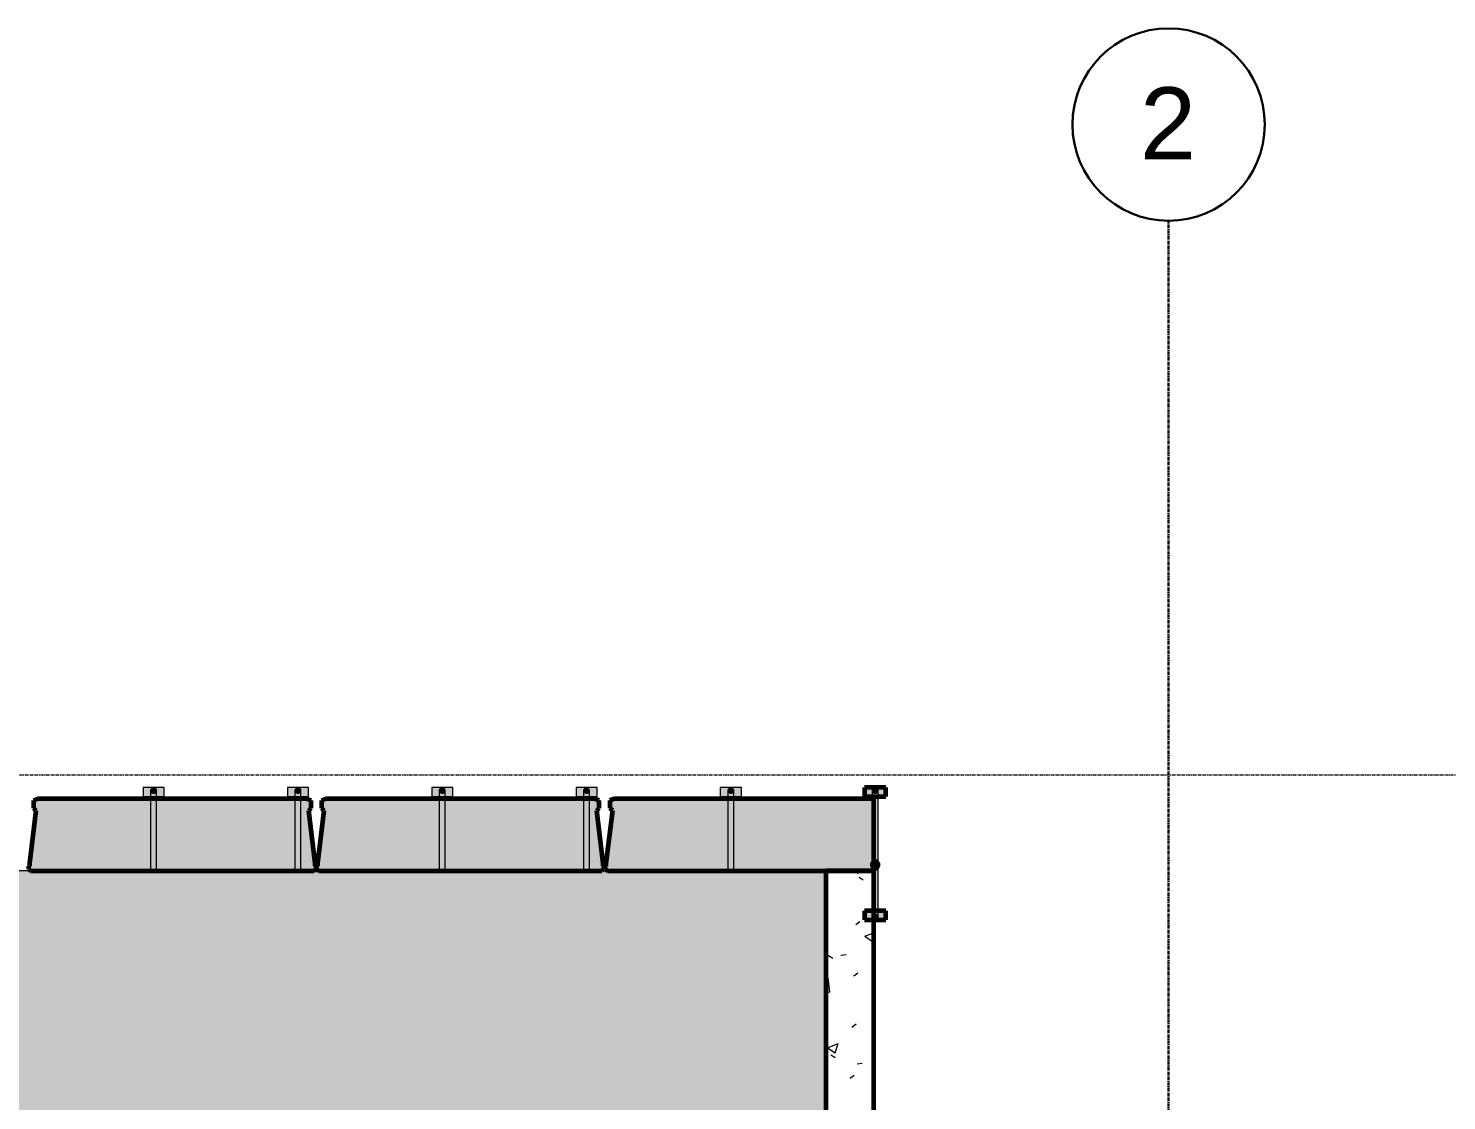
# Model space of a CAD drawing. Header units: inches. Extents: x 2619 to 6090, y -258 to 503.
# Drawn here: x 5308.4 to 5544.3, y 81.8 to 260.2 of the extents above; entities that cross this region are included whole.
import ezdxf

# ---------------------------------------------------------------- set-up
doc = ezdxf.new("R2010")
doc.units = ezdxf.units.IN
doc.header["$MEASUREMENT"] = 0
doc.linetypes.add('Grid Line 1_2_', pattern=[0.875, 0.5, -0.125, 0.125, -0.125])
for name, color, linetype, lineweight in [('A-FLOR-LEVL', 51, 'Continuous', 9), ('A-WALL', 113, 'Continuous', 18), ('A-WALL-PATT', 111, 'Continuous', 18), ('S-BEAM', 12, 'Continuous', 9), ('S-GRID', 1, 'Continuous', 9), ('S-GRID-IDEN', 1, 'Continuous', 30)]:
    doc.layers.add(name, color=color, linetype=linetype, lineweight=lineweight)
doc.styles.add('Arial', font='arial.ttf', dxfattribs={"height": 12})
pattern_1 = [(50, (5128.511, 0), (18.36206, -1.6068), [1.92, -21.12]), (355, (5128.511, 0), (-3.5523, 19.2559), [1.536, -16.896]), (100.451, (5130.041, -0.134), (14.8102, 17.6493), [1.632, -17.949]), (46.184, (5128.51, 5.12), (27.3212, -4.2376), [2.88, -31.68]), (96.636, (5130.787, 4.767), (23.9275, 24.9372), [2.448, -26.924]), (351.184, (5128.51, 5.12), (23.9276, 24.9374), [2.304, -25.344]), (21, (5131.071, 3.84), (15.2808, -10.30746), [1.92, -21.12]), (326, (5131.071, 3.84), (6.2286, 18.5637), [1.536, -16.896]), (71.451, (5132.344, 2.981), (21.5098, 8.2563), [1.632, -17.949]), (37.5, (5128.511, 0), (0.3111, 8.52254), [0.845, -15.846, 0.845, -16.307, -16.96]), (37.5, (5128.511, 0), (0.3111, 8.52254), [-33.843, 0.845, -16.115]), (7.5, (5128.511, 0), (6.73464, 10.09743), [0.845, -8.934, 0.845, -15.462, -6.464]), (7.5, (5128.511, 0), (6.73464, 10.09743), [-26.086, 0.845, -5.619]), (327.5, (5122.802, 0), (13.66611, -0.57719), [0.845, -5.555, 0.845, -19.123, -26.496]), (327.5, (5122.802, 0), (13.66611, -0.57719), [-26.368, 0.845, -25.651]), (317.5, (5120.242, 0), (14.92985, 2.56286), [0.845, -7.475, 0.845, -12.416, -18.816]), (317.5, (5120.242, 0), (14.92985, 2.56286), [-21.581, 0.845, -17.971])]

# ---------------------------------------------------------------- blocks, each defined once
blk = doc.blocks.new('034100 - Precast Structural Concrete - Solid Plank - 12_-1865973-ELEVATION - RAMP - EAST WALL')
at = {"layer": 'S-BEAM', "transparency": 33554432}
blk.add_hatch(color=10, dxfattribs=at).paths.add_polyline_path([(-3487.17, 120), (-3440.13, 120), (-3439.75, 120.31), (-3439.71, 120.79), (-3439.89, 120.79), (-3439.89, 121.26), (-3440.95, 130.03), (-3440.56, 130.43), (-3440.56, 131.69), (-3441.25, 132), (-3486.05, 132), (-3486.74, 131.69), (-3486.74, 130.43), (-3486.35, 130.03), (-3487.41, 121.26), (-3487.41, 120.79), (-3487.59, 120.79), (-3487.55, 120.31)], flags=0)
at = {"layer": 'S-BEAM', "lineweight": 60}
for p, q in [((-3486.35, 130.03), (-3487.41, 121.26)), ((-3486.05, 132), (-3486.74, 131.69)), ((-3486.74, 131.69), (-3486.74, 130.43)), ((-3486.74, 130.43), (-3486.35, 130.03)), ((-3441.25, 132), (-3486.05, 132)), ((-3440.56, 131.69), (-3441.25, 132)), ((-3440.95, 130.03), (-3440.56, 130.43)), ((-3439.89, 121.26), (-3440.95, 130.03)), ((-3440.56, 130.43), (-3440.56, 131.69)), ((-3487.41, 120.79), (-3487.59, 120.79)), ((-3487.59, 120.79), (-3487.55, 120.31)), ((-3487.55, 120.31), (-3487.17, 120)), ((-3487.41, 121.26), (-3487.41, 120.79)), ((-3440.13, 120), (-3439.75, 120.31)), ((-3439.89, 121.18), (-3439.89, 121.26)), ((-3439.89, 120.79), (-3439.89, 121.18)), ((-3439.71, 120.79), (-3439.89, 120.79)), ((-3439.75, 120.31), (-3439.71, 120.79)), ((-3487.17, 120), (-3440.13, 120))]:
    blk.add_line(p, q, dxfattribs=at)
at = {"layer": 'S-BEAM', "color": 254}
for p, q in [((-3487.41, 121.26), (-3486.35, 130.03)), ((-3486.74, 131.69), (-3486.05, 132)), ((-3486.74, 130.43), (-3486.74, 131.69)), ((-3486.35, 130.03), (-3486.74, 130.43)), ((-3486.05, 132), (-3441.25, 132)), ((-3441.25, 132), (-3440.56, 131.69)), ((-3440.56, 130.43), (-3440.95, 130.03)), ((-3440.95, 130.03), (-3439.89, 121.26)), ((-3440.56, 131.69), (-3440.56, 130.43)), ((-3487.55, 120.31), (-3487.59, 120.79)), ((-3487.59, 120.79), (-3487.41, 120.79)), ((-3487.17, 120), (-3487.55, 120.31)), ((-3487.41, 120.79), (-3487.41, 121.26)), ((-3439.75, 120.31), (-3440.13, 120)), ((-3439.89, 121.26), (-3439.89, 121.18)), ((-3439.89, 121.18), (-3439.89, 120.79)), ((-3439.89, 120.79), (-3439.71, 120.79)), ((-3439.71, 120.79), (-3439.75, 120.31))]:
    blk.add_line(p, q, dxfattribs=at)
blk = doc.blocks.new('034100 - Precast Structural Concrete - Solid Plank - 12_-1866376-ELEVATION - RAMP - EAST WALL')
at = {"layer": 'S-BEAM', "transparency": 33554432}
blk.add_hatch(color=10, dxfattribs=at).paths.add_polyline_path([(-3247.65, 120), (-3203.32, 120), (-3203.32, 132), (-3246.52, 132), (-3247.22, 131.69), (-3247.22, 130.43), (-3246.82, 130.03), (-3247.89, 121.18), (-3247.89, 120.79), (-3248.06, 120.79), (-3248.02, 120.31)], flags=0)
at = {"layer": 'S-BEAM', "lineweight": 60}
for p, q in [((-3246.82, 130.03), (-3247.89, 121.26)), ((-3246.52, 132), (-3247.22, 131.69)), ((-3247.22, 131.69), (-3247.22, 130.43)), ((-3247.22, 130.43), (-3246.82, 130.03)), ((-3203.32, 132), (-3246.52, 132)), ((-3203.32, 120), (-3203.32, 132)), ((-3247.89, 120.79), (-3248.06, 120.79)), ((-3248.06, 120.79), (-3248.02, 120.31)), ((-3248.02, 120.31), (-3247.65, 120)), ((-3247.89, 121.26), (-3247.89, 121.18)), ((-3247.89, 121.18), (-3247.89, 120.79)), ((-3247.65, 120), (-3203.32, 120))]:
    blk.add_line(p, q, dxfattribs=at)
at = {"layer": 'S-BEAM', "color": 254}
for p, q in [((-3247.89, 121.26), (-3246.82, 130.03)), ((-3247.22, 131.69), (-3246.52, 132)), ((-3247.22, 130.43), (-3247.22, 131.69)), ((-3246.82, 130.03), (-3247.22, 130.43)), ((-3246.52, 132), (-3203.32, 132)), ((-3203.32, 132), (-3203.32, 121.55)), ((-3248.02, 120.31), (-3248.06, 120.79)), ((-3248.06, 120.79), (-3247.89, 120.79)), ((-3247.65, 120), (-3248.02, 120.31)), ((-3247.89, 121.18), (-3247.89, 121.26)), ((-3247.89, 120.79), (-3247.89, 121.18)), ((-3203.32, 121.55), (-3203.32, 121.49)), ((-3203.32, 121.46), (-3203.32, 120.64)), ((-3203.32, 120.59), (-3203.32, 120.45)), ((-3203.32, 120.44), (-3203.32, 120))]:
    blk.add_line(p, q, dxfattribs=at)
blk = doc.blocks.new('TRUSS - 22_-1920420-ELEVATION - RAMP - EAST WALL')
at = {"layer": 'S-BEAM', "transparency": 33554432}
for color, points in [(33, [(-3204.87, 132.37), (-3201.37, 132.37), (-3201.37, 133.87), (-3204.87, 133.87)]), (55, [(-3203.12, 132.95), (-3202.87, 133.01), (-3202.69, 133.16), (-3202.69, 133.16), (-3202.64, 133.26), (-3202.62, 133.36), (-3202.64, 133.47), (-3202.69, 133.57), (-3202.77, 133.65), (-3202.87, 133.71), (-3203.12, 133.77), (-3203.37, 133.71), (-3203.48, 133.65), (-3203.56, 133.57), (-3203.61, 133.47), (-3203.62, 133.36), (-3203.61, 133.26), (-3203.56, 133.16), (-3203.48, 133.07), (-3203.26, 132.97), (-3203.13, 132.95)]), (55, [(-3203.32, 112.75), (-3203.12, 112.78), (-3203.12, 133.77), (-3203.37, 133.71), (-3203.48, 133.65), (-3203.56, 133.57), (-3203.61, 133.47), (-3203.62, 133.36), (-3203.61, 120), (-3203.32, 120), (-3203.32, 113.37)]), (55, [(-3203.12, 111.97), (-3203.13, 132.95), (-3203.37, 133.01), (-3203.48, 133.07), (-3203.56, 133.16), (-3203.61, 133.26), (-3203.62, 133.36), (-3203.61, 120), (-3203.32, 120), (-3203.32, 112), (-3203.23, 111.98)]), (55, [(-3202.62, 112.37), (-3202.64, 133.47), (-3202.69, 133.57), (-3202.77, 133.65), (-3202.87, 133.71), (-3203.12, 133.77), (-3203.11, 112.78), (-3202.87, 112.73), (-3202.69, 112.58), (-3202.67, 112.54), (-3202.64, 112.45)]), (55, [(-3203.12, 111.97), (-3202.87, 112.02), (-3202.73, 112.13), (-3202.67, 112.21), (-3202.64, 112.3), (-3202.62, 112.48), (-3202.64, 133.25), (-3202.69, 133.16), (-3202.77, 133.07), (-3202.99, 132.97), (-3203.12, 132.95), (-3203.12, 111.98)]), (55, [(-3203.32, 112.75), (-3203.12, 112.78), (-3203.15, 128.92), (-3203.62, 128.31), (-3203.61, 120), (-3203.32, 120), (-3203.32, 112.77)]), (55, [(-3202.62, 112.37), (-3202.65, 128.5), (-3203.12, 128.92), (-3203.11, 112.78), (-3202.87, 112.73), (-3202.69, 112.58), (-3202.67, 112.54), (-3202.64, 112.45)]), (55, [(-3203.12, 111.97), (-3203.12, 120.38), (-3203.32, 120.44), (-3203.34, 120.44), (-3203.51, 120.61), (-3203.61, 120.86), (-3203.62, 120.99), (-3203.61, 120), (-3203.32, 120), (-3203.32, 112), (-3203.25, 111.98)]), (55, [(-3203.01, 120.4), (-3202.91, 120.44), (-3202.73, 120.61), (-3202.64, 120.86), (-3202.64, 121.13), (-3202.73, 121.38), (-3202.91, 121.55), (-3203.01, 121.59), (-3203.23, 121.59), (-3203.34, 121.55), (-3203.51, 121.38), (-3203.61, 121.13), (-3203.61, 120.86), (-3203.51, 120.61), (-3203.34, 120.44), (-3203.23, 120.4)]), (55, [(-3203.12, 111.97), (-3202.87, 112.02), (-3202.77, 112.09), (-3202.69, 112.17), (-3202.64, 112.27), (-3202.62, 112.37), (-3202.64, 120.86), (-3202.73, 120.61), (-3202.91, 120.44), (-3203.01, 120.4), (-3203.12, 120.38), (-3203.12, 112.07)]), (33, [(-3204.42, 111.87), (-3201.37, 111.87), (-3201.37, 113.37), (-3204.87, 113.37), (-3204.87, 111.87)]), (55, [(-3203.12, 111.97), (-3202.87, 112.02), (-3202.73, 112.13), (-3202.67, 112.21), (-3202.64, 112.3), (-3202.64, 112.45), (-3202.67, 112.54), (-3202.73, 112.62), (-3202.81, 112.69), (-3202.99, 112.77), (-3203.12, 112.78), (-3203.32, 112.74), (-3203.32, 112), (-3203.23, 111.98)]), (55, [(-3203.12, 111.97), (-3202.87, 112.02), (-3202.73, 112.13), (-3202.67, 112.21), (-3202.64, 112.3), (-3202.64, 112.45), (-3202.67, 112.54), (-3202.73, 112.62), (-3202.81, 112.69), (-3202.99, 112.77), (-3203.12, 112.78), (-3203.32, 112.74), (-3203.32, 112), (-3203.23, 111.98)])]:
    blk.add_hatch(color=color, dxfattribs=at).paths.add_polyline_path(points, flags=0)
at = {"layer": 'S-BEAM', "lineweight": 60}
for p, q in [((-3204.87, 133.87), (-3204.87, 132.37)), ((-3201.37, 133.87), (-3204.87, 133.87)), ((-3204.87, 132.37), (-3201.37, 132.37)), ((-3201.37, 132.37), (-3201.37, 133.87)), ((-3204.87, 113.37), (-3204.87, 111.87)), ((-3201.37, 113.37), (-3204.87, 113.37)), ((-3201.37, 111.87), (-3201.37, 113.37)), ((-3204.87, 111.87), (-3201.37, 111.87))]:
    blk.add_line(p, q, dxfattribs=at)
at = {"layer": 'S-BEAM', "color": 254}
for p, q in [((-3203.62, 133.36), (-3203.62, 133.13)), ((-3203.62, 133.36), (-3203.62, 132.37)), ((-3203.62, 133.13), (-3203.62, 132.37)), ((-3203.62, 132.37), (-3203.62, 132)), ((-3203.62, 132.37), (-3203.62, 132)), ((-3203.06, 133.62), (-3203.19, 133.62)), ((-3203.19, 132.37), (-3203.19, 113.37)), ((-3203.06, 113.37), (-3203.06, 132.37)), ((-3202.62, 133.13), (-3202.62, 133.36)), ((-3202.62, 132.37), (-3202.62, 133.36)), ((-3202.62, 132.37), (-3202.62, 133.13)), ((-3202.62, 120.99), (-3202.62, 132.37)), ((-3202.62, 120.99), (-3202.62, 132.37)), ((-3203.62, 131.99), (-3203.62, 120.99)), ((-3203.62, 131.99), (-3203.62, 120.99)), ((-3203.62, 129.18), (-3203.62, 120.99)), ((-3202.62, 120.99), (-3202.62, 129.18)), ((-3203.62, 120.99), (-3203.62, 120)), ((-3203.62, 120.99), (-3203.62, 120)), ((-3203.62, 120.99), (-3203.62, 120.13)), ((-3203.62, 120.99), (-3203.62, 120)), ((-3202.62, 113.37), (-3202.62, 120.99)), ((-3202.62, 113.37), (-3202.62, 120.99)), ((-3202.62, 113.37), (-3202.62, 120.99)), ((-3202.62, 113.37), (-3202.62, 120.99)), ((-3203.62, 120.13), (-3203.62, 120)), ((-3202.62, 112.37), (-3202.62, 113.37)), ((-3202.62, 112.61), (-3202.62, 113.37)), ((-3202.62, 112.37), (-3202.62, 113.37)), ((-3202.62, 112.61), (-3202.62, 113.37)), ((-3202.62, 112.37), (-3202.62, 112.61)), ((-3202.62, 112.37), (-3202.62, 112.61))]:
    blk.add_line(p, q, dxfattribs=at)
at = {"layer": 'S-BEAM', "lineweight": 60, "flags": 128}
for points in [[(-3203.12, 121.61), (-3203.23, 121.59), (-3203.34, 121.55), (-3203.44, 121.47), (-3203.51, 121.38), (-3203.57, 121.26), (-3203.61, 121.13), (-3203.62, 120.99), (-3203.61, 120.86), (-3203.57, 120.73), (-3203.51, 120.61), (-3203.44, 120.52), (-3203.34, 120.44), (-3203.23, 120.4), (-3203.12, 120.38)], [(-3203.12, 120.38), (-3203.01, 120.4), (-3202.91, 120.44), (-3202.81, 120.52), (-3202.73, 120.61), (-3202.67, 120.73), (-3202.64, 120.86), (-3202.62, 120.99), (-3202.64, 121.13), (-3202.67, 121.26), (-3202.73, 121.38), (-3202.81, 121.47), (-3202.91, 121.55), (-3203.01, 121.59), (-3203.12, 121.61)]]:
    blk.add_lwpolyline(points, dxfattribs=at)
at = {"layer": 'S-BEAM', "color": 254}
for centre, major_axis, start_param, end_param in [((-3203.12, 133.36), (0.5, 0), 2.617994, 3.40078), ((-3203.12, 133.36), (0.5, 0), 1.570796, 3.141593), ((-3203.12, 133.36), (0.5, 0), 3.141593, 3.40078), ((-3203.12, 133.36), (0.5, 0), 3.403392, 3.660142), ((-3203.12, 133.36), (0.5, 0), 3.403392, 3.660142), ((-3203.12, 133.36), (0.5, 0), 1.570796, 2.617994), ((-3203.12, 133.36), (0.5, 0), 3.665191, 3.919841), ((-3203.12, 133.36), (0.5, 0), 3.665191, 3.919841), ((-3203.12, 133.36), (0.5, 0), 3.926991, 4.180017), ((-3203.12, 133.36), (0.5, 0), 3.926991, 4.180017), ((-3203.12, 133.36), (0.5, 0), 4.18879, 4.440782), ((-3203.12, 133.36), (0.5, 0), 4.18879, 4.440782), ((-3203.12, 133.36), (0.5, 0), 4.45059, 4.702209), ((-3203.12, 133.36), (0.5, 0), 4.45059, 4.526243), ((-3203.12, 133.36), (0.5, 0), 4.526243, 4.702209), ((-3203.12, 133.36), (0.5, 0), 0.523599, 1.570796), ((-3203.12, 133.36), (0.5, 0), 1.308997, 1.570796), ((-3203.12, 133.36), (0.5, 0), 4.722569, 4.974188), ((-3203.12, 133.36), (0.5, 0), 4.722569, 4.898535), ((-3203.12, 133.36), (0.5, 0), 4.898535, 4.974188), ((-3203.12, 133.36), (0.5, 0), 0, 1.308997), ((-3203.12, 133.36), (0.5, 0), 4.983996, 5.490534), ((-3203.12, 133.36), (0.5, 0), 4.983996, 5.490534), ((-3203.12, 133.36), (0.5, 0), 5.497787, 5.754448), ((-3203.12, 133.36), (0.5, 0), 5.497787, 5.754448), ((-3203.12, 133.36), (0.5, 0), 0, 0.523599), ((-3203.12, 133.36), (0.5, 0), 5.759587, 6.018723), ((-3203.12, 133.36), (0.5, 0), 5.759587, 6.018723), ((-3203.12, 133.36), (0.5, 0), 6.021386, 6.283185), ((-3203.12, 133.36), (0.5, 0), 6.021386, 6.283185), ((-3203.12, 112.37), (0.5, 0), 1.850258, 1.985846), ((-3203.12, 112.37), (0.5, 0), 1.850258, 1.985846), ((-3203.12, 112.37), (0.5, 0), 1.850258, 1.985846), ((-3203.12, 112.37), (0.5, 0), 1.850258, 1.985846), ((-3203.12, 112.37), (0.5, 0), 4.297339, 4.712389), ((-3203.12, 112.37), (0.5, 0), 4.297339, 4.712389), ((-3203.12, 112.37), (0.5, 0), 4.297339, 4.712389), ((-3203.12, 112.37), (0.5, 0), 4.297339, 4.712389), ((-3203.12, 112.37), (0.5, 0), 1.665489, 1.822736), ((-3203.12, 112.37), (0.5, 0), 1.59258, 1.822736), ((-3203.12, 112.37), (0.5, 0), 1.665498, 1.829152), ((-3203.12, 112.37), (0.5, 0), 1.59258, 1.829152), ((-3203.12, 112.37), (0.5, 0), 1.59258, 1.665489), ((-3203.12, 112.37), (0.5, 0), 1.59258, 1.665498), ((-3203.12, 112.37), (0.5, 0), 4.712389, 6.543287), ((-3203.12, 112.37), (0.5, 0), 4.712389, 5.447781), ((-3203.12, 112.37), (0.5, 0), 4.712389, 4.974188), ((-3203.12, 112.37), (0.5, 0), 4.712389, 4.974188), ((-3203.12, 112.37), (0.5, 0), 1.476104, 1.549012), ((-3203.12, 112.37), (0.5, 0), 1.312441, 1.549012), ((-3203.12, 112.37), (0.5, 0), 1.476094, 1.549012), ((-3203.12, 112.37), (0.5, 0), 1.312441, 1.549012), ((-3203.12, 112.37), (0.5, 0), 1.312441, 1.476104), ((-3203.12, 112.37), (0.5, 0), 1.312441, 1.476094), ((-3203.12, 112.37), (0.5, 0), 1.053236, 1.291335), ((-3203.12, 112.37), (0.5, 0), 1.053236, 1.291335), ((-3203.12, 112.37), (0.5, 0), 1.053236, 1.291335), ((-3203.12, 112.37), (0.5, 0), 1.053236, 1.291335), ((-3203.12, 112.37), (0.5, 0), 4.974188, 5.497787), ((-3203.12, 112.37), (0.5, 0), 4.974188, 5.235988), ((-3203.12, 112.37), (0.5, 0), 0.792666, 1.034252), ((-3203.12, 112.37), (0.5, 0), 0.792666, 1.034252), ((-3203.12, 112.37), (0.5, 0), 0.792666, 1.034252), ((-3203.12, 112.37), (0.5, 0), 0.792666, 1.034252), ((-3203.12, 112.37), (0.5, 0), 5.235988, 5.447781), ((-3203.12, 112.37), (0.5, 0), 5.447781, 5.497787), ((-3203.12, 112.37), (0.5, 0), 5.447781, 5.497787), ((-3203.12, 112.37), (0.5, 0), 0.530347, 0.777095), ((-3203.12, 112.37), (0.5, 0), 0.530347, 0.777095), ((-3203.12, 112.37), (0.5, 0), 0.530347, 0.777095), ((-3203.12, 112.37), (0.5, 0), 0.530347, 0.777095), ((-3203.12, 112.37), (-0.5, 0), 2.356194, 3.141593), ((-3203.12, 112.37), (0.5, 0), 5.497787, 6.283185), ((-3203.12, 112.37), (0.5, 0), 5.497787, 6.021386), ((-3203.12, 112.37), (0.5, 0), 0.266088, 0.518549), ((-3203.12, 112.37), (0.5, 0), 0.266088, 0.518549), ((-3203.12, 112.37), (0.5, 0), 0.266088, 0.519244), ((-3203.12, 112.37), (0.5, 0), 0.266088, 0.519244), ((-3203.12, 112.37), (0.5, 0), 0, 0.259187), ((-3203.12, 112.37), (0.5, 0), 0, 0.259187), ((-3203.12, 112.37), (0.5, 0), 0, 0.260102), ((-3203.12, 112.37), (0.5, 0), 6.021386, 6.283185)]:
    blk.add_ellipse(centre, major_axis=major_axis, ratio=0.817121, start_param=start_param, end_param=end_param, dxfattribs=at)
blk = doc.blocks.new('TRUSS - 22_-1920437-ELEVATION - RAMP - EAST WALL')
at = {"layer": 'S-BEAM', "transparency": 33554432}
for color, points in [(33, [(-3228.87, 132.37), (-3225.37, 132.37), (-3225.37, 133.87), (-3228.87, 133.87)]), (55, [(-3227.12, 132.94), (-3226.87, 133), (-3226.69, 133.15), (-3226.69, 133.15), (-3226.64, 133.25), (-3226.62, 133.36), (-3226.64, 133.47), (-3226.69, 133.57), (-3226.77, 133.66), (-3226.87, 133.72), (-3227.12, 133.78), (-3227.37, 133.72), (-3227.48, 133.66), (-3227.56, 133.57), (-3227.61, 133.47), (-3227.62, 133.36), (-3227.61, 133.25), (-3227.56, 133.15), (-3227.48, 133.07), (-3227.26, 132.96), (-3227.13, 132.94)]), (55, [(-3227.12, 132.94), (-3226.87, 133), (-3226.77, 133.07), (-3226.69, 133.15), (-3226.64, 133.25), (-3226.62, 133.36), (-3226.64, 133.47), (-3226.69, 133.57), (-3226.77, 133.66), (-3226.87, 133.72), (-3227.12, 133.78), (-3227.37, 133.72), (-3227.48, 133.66), (-3227.56, 133.57), (-3227.61, 133.47), (-3227.62, 133.36), (-3227.61, 133.25), (-3227.56, 133.15), (-3227.48, 133.07), (-3227.37, 133), (-3227.25, 132.96)]), (55, [(-3227.12, 120), (-3227.12, 133.78), (-3227.37, 133.72), (-3227.48, 133.66), (-3227.56, 133.57), (-3227.61, 133.47), (-3227.62, 133.25), (-3227.61, 120), (-3227.2, 120)]), (55, [(-3227.12, 120), (-3227.12, 132.94), (-3227.37, 133), (-3227.48, 133.07), (-3227.56, 133.15), (-3227.61, 133.25), (-3227.62, 133.36), (-3227.61, 120), (-3227.2, 120)]), (55, [(-3227.12, 120), (-3226.62, 120), (-3226.64, 133.47), (-3226.69, 133.57), (-3226.77, 133.66), (-3226.99, 133.76), (-3227.12, 133.78), (-3227.12, 122.41)]), (55, [(-3227.12, 120), (-3226.62, 120), (-3226.64, 133.25), (-3226.69, 133.15), (-3226.77, 133.07), (-3226.87, 133), (-3227.12, 132.94), (-3227.12, 122.41)])]:
    blk.add_hatch(color=color, dxfattribs=at).paths.add_polyline_path(points, flags=0)
h = blk.add_hatch(color=55, dxfattribs=at)
edge = h.paths.add_edge_path(flags=0)
edge.add_line((-3227.12, 127.56), (-3227.13, 132.94))
edge.add_line((-3227.13, 132.94), (-3227.37, 133))
edge.add_line((-3227.37, 133), (-3227.48, 133.07))
edge.add_line((-3227.48, 133.07), (-3227.56, 133.15))
edge.add_line((-3227.56, 133.15), (-3227.61, 133.25))
edge.add_line((-3227.61, 133.25), (-3227.62, 133.25))
edge.add_line((-3227.62, 133.25), (-3227.61, 128))
h = blk.add_hatch(color=55, dxfattribs=at)
edge = h.paths.add_edge_path(flags=0)
edge.add_line((-3226.62, 128.16), (-3226.64, 133.25))
edge.add_line((-3226.64, 133.25), (-3226.69, 133.15))
edge.add_line((-3226.69, 133.15), (-3226.77, 133.06))
edge.add_line((-3226.77, 133.06), (-3226.88, 133))
edge.add_line((-3226.88, 133), (-3227.12, 132.94))
edge.add_line((-3227.12, 132.94), (-3227.12, 129.3))
edge.add_line((-3227.12, 129.3), (-3227.12, 127.56))
at = {"layer": 'S-BEAM', "color": 254}
for p, q in [((-3228.87, 133.87), (-3228.87, 132.37)), ((-3225.37, 133.87), (-3228.87, 133.87)), ((-3228.87, 132.37), (-3225.37, 132.37)), ((-3227.62, 133.36), (-3227.62, 132.37)), ((-3227.62, 133.36), (-3227.62, 132.37)), ((-3227.62, 133.36), (-3227.62, 132.37)), ((-3227.62, 132.37), (-3227.62, 132)), ((-3227.62, 132.37), (-3227.62, 132)), ((-3227.62, 132.37), (-3227.62, 132)), ((-3226.62, 132.37), (-3226.62, 133.36)), ((-3226.62, 132.37), (-3226.62, 133.36)), ((-3226.62, 132.37), (-3226.62, 133.36)), ((-3226.62, 132), (-3226.62, 132.37)), ((-3226.62, 132), (-3226.62, 132.37)), ((-3226.62, 132), (-3226.62, 132.37)), ((-3225.37, 132.37), (-3225.37, 133.87)), ((-3227.62, 132), (-3227.62, 127.92)), ((-3227.62, 132), (-3227.62, 120)), ((-3227.62, 132), (-3227.62, 120)), ((-3226.62, 127.92), (-3226.62, 132)), ((-3226.62, 120), (-3226.62, 132)), ((-3226.62, 120), (-3226.62, 132))]:
    blk.add_line(p, q, dxfattribs=at)
for major_axis, start_param, end_param in [((0.5, 0), 1.570796, 3.141593), ((0.5, 0), 1.570796, 4.712389), ((-0.5, 0), 4.712389, 6.283185), ((0.5, 0), 3.141593, 3.400727), ((0.5, 0), 3.141593, 3.400727), ((0.5, 0), 3.403392, 3.66004), ((0.5, 0), 3.403392, 3.66004), ((0.5, 0), 3.665192, 3.919696), ((0.5, 0), 3.665191, 3.919696), ((0.5, 0), 3.926991, 4.179839), ((0.5, 0), 3.926991, 4.179839), ((0.5, 0), 4.18879, 4.440582), ((0.5, 0), 4.18879, 4.440582), ((0.5, 0), 4.45059, 4.702002), ((0.5, 0), 4.45059, 4.702002), ((0.5, 0), 0, 1.570796), ((0.5, 0), 0.523599, 1.570796), ((0.5, 0), 0, 1.570796), ((0.5, 0), 4.722776, 4.974188), ((0.5, 0), 4.712389, 4.974188), ((0.5, 0), 4.722776, 4.974188), ((0.5, 0), 4.974188, 5.226944), ((0.5, 0), 4.974188, 5.235988), ((0.5, 0), 4.974188, 5.226944), ((0.5, 0), 5.235988, 6.544985), ((0.5, 0), 5.235988, 5.490385), ((0.5, 0), 5.235988, 5.490385), ((0.5, 0), 5.497787, 5.754343), ((0.5, 0), 5.497787, 5.754343), ((0.5, 0), 0.261799, 0.523599), ((0.5, 0), 5.759587, 6.018668), ((0.5, 0), 5.759587, 6.018668), ((0.5, 0), 6.021386, 6.283185), ((0.5, 0), 6.021386, 6.283185)]:
    blk.add_ellipse((-3227.12, 133.36), major_axis=major_axis, ratio=0.833787, start_param=start_param, end_param=end_param, dxfattribs=at)
blk = doc.blocks.new('TRUSS - 22_-V10-ELEVATION - RAMP - EAST WALL')
at = {"layer": 'S-BEAM', "transparency": 33554432}
for color, points in [(33, [(-3252.87, 132.37), (-3249.37, 132.37), (-3249.37, 133.87), (-3252.87, 133.87), (-3252.87, 132.74)]), (55, [(-3251.12, 132.94), (-3250.87, 133), (-3250.69, 133.15), (-3250.69, 133.15), (-3250.64, 133.25), (-3250.62, 133.36), (-3250.64, 133.47), (-3250.69, 133.57), (-3250.77, 133.66), (-3250.87, 133.72), (-3251.12, 133.78), (-3251.37, 133.72), (-3251.48, 133.66), (-3251.56, 133.57), (-3251.61, 133.47), (-3251.62, 133.36), (-3251.61, 133.25), (-3251.56, 133.15), (-3251.48, 133.07), (-3251.26, 132.96), (-3251.13, 132.94)]), (55, [(-3251.12, 132.94), (-3250.87, 133), (-3250.77, 133.07), (-3250.69, 133.15), (-3250.64, 133.25), (-3250.62, 133.36), (-3250.64, 133.47), (-3250.69, 133.57), (-3250.77, 133.66), (-3250.87, 133.72), (-3251.12, 133.78), (-3251.37, 133.72), (-3251.48, 133.66), (-3251.56, 133.57), (-3251.61, 133.47), (-3251.62, 133.36), (-3251.61, 133.25), (-3251.56, 133.15), (-3251.48, 133.07), (-3251.32, 132.98), (-3251.25, 132.96)]), (55, [(-3251.33, 120), (-3251.12, 120), (-3251.12, 133.78), (-3251.37, 133.72), (-3251.48, 133.66), (-3251.56, 133.57), (-3251.61, 133.47), (-3251.62, 133.25), (-3251.61, 120), (-3251.33, 120)]), (55, [(-3251.33, 120), (-3251.12, 120), (-3251.12, 132.94), (-3251.37, 133), (-3251.48, 133.07), (-3251.56, 133.15), (-3251.61, 133.25), (-3251.62, 133.36), (-3251.61, 120), (-3251.37, 120)]), (55, [(-3251.12, 120), (-3250.62, 120), (-3250.64, 133.47), (-3250.69, 133.57), (-3250.77, 133.66), (-3250.99, 133.76), (-3251.12, 133.78), (-3251.12, 122.41)]), (55, [(-3251.12, 120), (-3250.62, 120), (-3250.64, 133.25), (-3250.69, 133.15), (-3250.77, 133.07), (-3250.87, 133), (-3251.12, 132.94), (-3251.12, 122.41)])]:
    blk.add_hatch(color=color, dxfattribs=at).paths.add_polyline_path(points, flags=0)
h = blk.add_hatch(color=55, dxfattribs=at)
edge = h.paths.add_edge_path(flags=0)
edge.add_line((-3251.12, 127.56), (-3251.13, 132.94))
edge.add_line((-3251.13, 132.94), (-3251.37, 133))
edge.add_line((-3251.37, 133), (-3251.48, 133.07))
edge.add_line((-3251.48, 133.07), (-3251.56, 133.15))
edge.add_line((-3251.56, 133.15), (-3251.61, 133.25))
edge.add_line((-3251.61, 133.25), (-3251.62, 133.25))
edge.add_line((-3251.62, 133.25), (-3251.61, 128))
h = blk.add_hatch(color=55, dxfattribs=at)
edge = h.paths.add_edge_path(flags=0)
edge.add_line((-3250.62, 128.16), (-3250.64, 133.25))
edge.add_line((-3250.64, 133.25), (-3250.69, 133.15))
edge.add_line((-3250.69, 133.15), (-3250.77, 133.06))
edge.add_line((-3250.77, 133.06), (-3250.88, 133))
edge.add_line((-3250.88, 133), (-3251.12, 132.94))
edge.add_line((-3251.12, 132.94), (-3251.12, 129.3))
edge.add_line((-3251.12, 129.3), (-3251.12, 127.56))
at = {"layer": 'S-BEAM', "color": 254}
for p, q in [((-3252.87, 133.87), (-3252.87, 132.37)), ((-3249.37, 133.87), (-3252.87, 133.87)), ((-3252.87, 132.37), (-3249.37, 132.37)), ((-3251.62, 133.36), (-3251.62, 132.37)), ((-3251.62, 133.36), (-3251.62, 132.37)), ((-3251.62, 133.36), (-3251.62, 132.37)), ((-3251.62, 132.37), (-3251.62, 132)), ((-3251.62, 132.37), (-3251.62, 132)), ((-3251.62, 132.37), (-3251.62, 132)), ((-3250.62, 132.37), (-3250.62, 133.36)), ((-3250.62, 132.37), (-3250.62, 133.36)), ((-3250.62, 132.37), (-3250.62, 133.36)), ((-3250.62, 132), (-3250.62, 132.37)), ((-3250.62, 132), (-3250.62, 132.37)), ((-3250.62, 132), (-3250.62, 132.37)), ((-3249.37, 132.37), (-3249.37, 133.87)), ((-3251.62, 132), (-3251.62, 127.92)), ((-3251.62, 132), (-3251.62, 120)), ((-3251.62, 132), (-3251.62, 120)), ((-3250.62, 127.92), (-3250.62, 132)), ((-3250.62, 120), (-3250.62, 132)), ((-3250.62, 120), (-3250.62, 132))]:
    blk.add_line(p, q, dxfattribs=at)
for major_axis, start_param, end_param in [((0.5, 0), 1.570796, 3.665191), ((-0.5, 0), 4.712389, 6.283185), ((0.5, 0), 1.832596, 3.141593), ((0.5, 0), 3.141593, 3.400727), ((0.5, 0), 3.141593, 3.400727), ((0.5, 0), 3.403392, 3.66004), ((0.5, 0), 3.403392, 3.66004), ((0.5, 0), 3.665192, 3.919696), ((0.5, 0), 3.665191, 4.18879), ((0.5, 0), 3.665191, 3.919696), ((0.5, 0), 3.926991, 4.179839), ((0.5, 0), 3.926991, 4.179839), ((0.5, 0), 4.18879, 4.440582), ((0.5, 0), 4.18879, 4.45059), ((0.5, 0), 4.18879, 4.440582), ((0.5, 0), 1.570796, 1.832596), ((0.5, 0), 4.45059, 4.702002), ((0.5, 0), 4.45059, 4.712389), ((0.5, 0), 4.45059, 4.702002), ((0.5, 0), 0, 1.570796), ((0.5, 0), 5.497787, 7.853982), ((0.5, 0), 0, 1.570796), ((0.5, 0), 4.722776, 5.226944), ((0.5, 0), 4.722776, 4.974188), ((0.5, 0), 4.712389, 4.974188), ((0.5, 0), 4.974188, 5.497787), ((0.5, 0), 4.974188, 5.226944), ((0.5, 0), 5.235988, 5.490385), ((0.5, 0), 5.235988, 5.490385), ((0.5, 0), 5.497787, 5.754343), ((0.5, 0), 5.497787, 5.754343), ((0.5, 0), 5.759587, 6.018668), ((0.5, 0), 5.759587, 6.018668), ((0.5, 0), 6.021386, 6.283185), ((0.5, 0), 6.021386, 6.283185)]:
    blk.add_ellipse((-3251.12, 133.36), major_axis=major_axis, ratio=0.833787, start_param=start_param, end_param=end_param, dxfattribs=at)
blk = doc.blocks.new('TRUSS - 22_-V11-ELEVATION - RAMP - EAST WALL')
at = {"layer": 'S-BEAM', "transparency": 33554432}
for color, points in [(33, [(-3274.76, 132.37), (-3273.37, 132.37), (-3273.37, 133.87), (-3276.87, 133.87), (-3276.87, 132.37)]), (55, [(-3275.12, 132.94), (-3274.87, 133), (-3274.69, 133.15), (-3274.69, 133.15), (-3274.64, 133.25), (-3274.62, 133.36), (-3274.64, 133.47), (-3274.76, 133.65), (-3274.77, 133.66), (-3274.87, 133.72), (-3275.12, 133.78), (-3275.37, 133.72), (-3275.48, 133.66), (-3275.56, 133.57), (-3275.61, 133.47), (-3275.62, 133.36), (-3275.61, 133.25), (-3275.56, 133.15), (-3275.48, 133.07), (-3275.26, 132.96), (-3275.13, 132.94)]), (55, [(-3275.12, 132.94), (-3274.87, 133), (-3274.76, 133.08), (-3274.69, 133.15), (-3274.64, 133.25), (-3274.62, 133.36), (-3274.64, 133.47), (-3274.76, 133.65), (-3274.77, 133.66), (-3274.87, 133.72), (-3275.12, 133.78), (-3275.37, 133.72), (-3275.48, 133.66), (-3275.56, 133.57), (-3275.61, 133.47), (-3275.62, 133.36), (-3275.61, 133.25), (-3275.56, 133.15), (-3275.48, 133.07), (-3275.37, 133), (-3275.25, 132.96)]), (55, [(-3275.12, 120), (-3275.12, 133.78), (-3275.37, 133.72), (-3275.48, 133.66), (-3275.56, 133.57), (-3275.61, 133.47), (-3275.62, 133.25), (-3275.61, 120), (-3275.2, 120)]), (55, [(-3275.12, 120), (-3275.12, 132.94), (-3275.37, 133), (-3275.48, 133.07), (-3275.56, 133.15), (-3275.61, 133.25), (-3275.62, 133.36), (-3275.61, 120), (-3275.2, 120)]), (55, [(-3275.12, 120), (-3274.62, 120), (-3274.64, 133.47), (-3274.76, 133.65), (-3274.77, 133.66), (-3274.99, 133.76), (-3275.12, 133.78), (-3275.12, 122.41)]), (55, [(-3275.12, 120), (-3274.62, 120), (-3274.64, 133.25), (-3274.76, 133.08), (-3274.77, 133.07), (-3274.87, 133), (-3275.12, 132.94), (-3275.12, 122.41)])]:
    blk.add_hatch(color=color, dxfattribs=at).paths.add_polyline_path(points, flags=0)
h = blk.add_hatch(color=55, dxfattribs=at)
edge = h.paths.add_edge_path(flags=0)
edge.add_line((-3275.12, 127.56), (-3275.13, 132.94))
edge.add_line((-3275.13, 132.94), (-3275.37, 133))
edge.add_line((-3275.37, 133), (-3275.48, 133.07))
edge.add_line((-3275.48, 133.07), (-3275.56, 133.15))
edge.add_line((-3275.56, 133.15), (-3275.61, 133.25))
edge.add_line((-3275.61, 133.25), (-3275.62, 133.25))
edge.add_line((-3275.62, 133.25), (-3275.61, 128))
h = blk.add_hatch(color=55, dxfattribs=at)
edge = h.paths.add_edge_path(flags=0)
edge.add_line((-3274.62, 128.16), (-3274.64, 133.25))
edge.add_line((-3274.64, 133.25), (-3274.76, 133.08))
edge.add_line((-3274.76, 133.08), (-3274.77, 133.06))
edge.add_line((-3274.77, 133.06), (-3274.88, 133))
edge.add_line((-3274.88, 133), (-3275.12, 132.94))
edge.add_line((-3275.12, 132.94), (-3275.12, 129.3))
edge.add_line((-3275.12, 129.3), (-3275.12, 127.56))
at = {"layer": 'S-BEAM', "color": 254}
for p, q in [((-3276.87, 133.87), (-3276.87, 132.37)), ((-3273.37, 133.87), (-3276.87, 133.87)), ((-3276.87, 132.37), (-3273.37, 132.37)), ((-3275.62, 133.36), (-3275.62, 132.37)), ((-3275.62, 133.36), (-3275.62, 132.37)), ((-3275.62, 133.36), (-3275.62, 132.37)), ((-3275.62, 132.37), (-3275.62, 132)), ((-3275.62, 132.37), (-3275.62, 132)), ((-3275.62, 132.37), (-3275.62, 132)), ((-3274.62, 132.37), (-3274.62, 133.36)), ((-3274.62, 132.37), (-3274.62, 133.36)), ((-3274.62, 132.37), (-3274.62, 133.36)), ((-3274.62, 132), (-3274.62, 132.37)), ((-3274.62, 132), (-3274.62, 132.37)), ((-3274.62, 132), (-3274.62, 132.37)), ((-3273.37, 132.37), (-3273.37, 133.87)), ((-3275.62, 132), (-3275.62, 127.92)), ((-3275.62, 132), (-3275.62, 120)), ((-3275.62, 132), (-3275.62, 120)), ((-3274.62, 127.92), (-3274.62, 132)), ((-3274.62, 120), (-3274.62, 132)), ((-3274.62, 120), (-3274.62, 132))]:
    blk.add_line(p, q, dxfattribs=at)
for major_axis, start_param, end_param in [((-0.5, 0), 4.712389, 6.283185), ((0.5, 0), 2.356194, 3.141593), ((0.5, 0), 2.617994, 3.141593), ((0.5, 0), 3.141593, 3.400727), ((0.5, 0), 3.141593, 3.665191), ((0.5, 0), 3.141593, 3.400727), ((0.5, 0), 3.403392, 3.66004), ((0.5, 0), 3.403392, 3.66004), ((0.5, 0), 2.356194, 2.617994), ((0.5, 0), 3.665192, 3.919696), ((0.5, 0), 3.665191, 3.926991), ((0.5, 0), 3.665191, 3.919696), ((0.5, 0), 1.570796, 2.356194), ((0.5, 0), 1.832596, 2.356194), ((0.5, 0), 3.926991, 4.179839), ((0.5, 0), 3.926991, 4.18879), ((0.5, 0), 3.926991, 4.179839), ((0.5, 0), 4.18879, 4.440582), ((0.5, 0), 4.18879, 4.45059), ((0.5, 0), 4.18879, 4.440582), ((0.5, 0), 1.570796, 1.832596), ((0.5, 0), 4.45059, 4.702002), ((0.5, 0), 4.45059, 4.712389), ((0.5, 0), 4.45059, 4.702002), ((0.5, 0), 0, 1.570796), ((0.5, 0), 1.308997, 1.570796), ((0.5, 0), 0, 1.570796), ((0.5, 0), 4.712389, 6.544985), ((0.5, 0), 4.722776, 5.226944), ((0.5, 0), 4.722776, 4.974188), ((0.5, 0), 1.047198, 1.308997), ((0.5, 0), 4.974188, 5.226944), ((0.5, 0), 0.261799, 1.047198), ((0.5, 0), 5.235988, 5.490385), ((0.5, 0), 5.235988, 5.490385), ((0.5, 0), 5.497787, 5.527131), ((0.5, 0), 5.497787, 5.527131), ((0.5, 0), 5.527131, 5.754343), ((0.5, 0), 5.527131, 5.754343), ((0.5, 0), 5.759587, 6.018668), ((0.5, 0), 5.759587, 6.018668), ((0.5, 0), 6.021386, 6.283185), ((0.5, 0), 6.021386, 6.283185)]:
    blk.add_ellipse((-3275.12, 133.36), major_axis=major_axis, ratio=0.833787, start_param=start_param, end_param=end_param, dxfattribs=at)
blk = doc.blocks.new('TRUSS - 22_-V12-ELEVATION - RAMP - EAST WALL')
at = {"layer": 'S-BEAM', "transparency": 33554432}
for color, points in [(33, [(-3297.37, 132.37), (-3297.37, 133.87), (-3300.87, 133.87), (-3300.87, 132.37), (-3298.21, 132.37)]), (55, [(-3299.12, 132.94), (-3298.87, 133), (-3298.69, 133.15), (-3298.69, 133.15), (-3298.64, 133.25), (-3298.62, 133.36), (-3298.64, 133.47), (-3298.69, 133.57), (-3298.77, 133.66), (-3298.87, 133.72), (-3299.12, 133.78), (-3299.37, 133.72), (-3299.48, 133.66), (-3299.56, 133.57), (-3299.61, 133.47), (-3299.62, 133.36), (-3299.61, 133.25), (-3299.56, 133.15), (-3299.48, 133.07), (-3299.26, 132.96), (-3299.13, 132.94)]), (55, [(-3299.12, 132.94), (-3298.87, 133), (-3298.77, 133.07), (-3298.69, 133.15), (-3298.64, 133.25), (-3298.62, 133.36), (-3298.64, 133.47), (-3298.69, 133.57), (-3298.77, 133.66), (-3298.87, 133.72), (-3299.12, 133.78), (-3299.37, 133.72), (-3299.48, 133.66), (-3299.56, 133.57), (-3299.61, 133.47), (-3299.62, 133.36), (-3299.61, 133.25), (-3299.56, 133.15), (-3299.48, 133.07), (-3299.37, 133), (-3299.25, 132.96)]), (55, [(-3299.12, 120), (-3299.12, 133.78), (-3299.37, 133.72), (-3299.48, 133.66), (-3299.56, 133.57), (-3299.61, 133.47), (-3299.62, 133.25), (-3299.61, 120), (-3299.2, 120)]), (55, [(-3299.12, 120), (-3299.12, 132.94), (-3299.37, 133), (-3299.48, 133.07), (-3299.56, 133.15), (-3299.61, 133.25), (-3299.62, 133.36), (-3299.61, 120), (-3299.2, 120)]), (55, [(-3299.12, 120), (-3298.62, 120), (-3298.64, 133.47), (-3298.69, 133.57), (-3298.77, 133.66), (-3298.99, 133.76), (-3299.12, 133.78), (-3299.12, 122.41)]), (55, [(-3299.12, 120), (-3298.62, 120), (-3298.64, 133.25), (-3298.69, 133.15), (-3298.77, 133.07), (-3298.87, 133), (-3299.12, 132.94), (-3299.12, 122.41)])]:
    blk.add_hatch(color=color, dxfattribs=at).paths.add_polyline_path(points, flags=0)
h = blk.add_hatch(color=55, dxfattribs=at)
edge = h.paths.add_edge_path(flags=0)
edge.add_line((-3299.12, 127.56), (-3299.13, 132.94))
edge.add_line((-3299.13, 132.94), (-3299.37, 133))
edge.add_line((-3299.37, 133), (-3299.48, 133.07))
edge.add_line((-3299.48, 133.07), (-3299.56, 133.15))
edge.add_line((-3299.56, 133.15), (-3299.61, 133.25))
edge.add_line((-3299.61, 133.25), (-3299.62, 133.25))
edge.add_line((-3299.62, 133.25), (-3299.61, 128))
h = blk.add_hatch(color=55, dxfattribs=at)
edge = h.paths.add_edge_path(flags=0)
edge.add_line((-3298.62, 128.16), (-3298.64, 133.25))
edge.add_line((-3298.64, 133.25), (-3298.69, 133.15))
edge.add_line((-3298.69, 133.15), (-3298.77, 133.06))
edge.add_line((-3298.77, 133.06), (-3298.88, 133))
edge.add_line((-3298.88, 133), (-3299.12, 132.94))
edge.add_line((-3299.12, 132.94), (-3299.12, 129.3))
edge.add_line((-3299.12, 129.3), (-3299.12, 127.56))
at = {"layer": 'S-BEAM', "color": 254}
for p, q in [((-3300.87, 133.87), (-3300.87, 132.37)), ((-3297.37, 133.87), (-3300.87, 133.87)), ((-3300.87, 132.37), (-3297.37, 132.37)), ((-3299.62, 133.36), (-3299.62, 132.37)), ((-3299.62, 133.36), (-3299.62, 132.37)), ((-3299.62, 133.36), (-3299.62, 132.37)), ((-3299.62, 132.37), (-3299.62, 132)), ((-3299.62, 132.37), (-3299.62, 132)), ((-3299.62, 132.37), (-3299.62, 132)), ((-3298.62, 132.37), (-3298.62, 133.36)), ((-3298.62, 132.37), (-3298.62, 133.36)), ((-3298.62, 132.37), (-3298.62, 133.36)), ((-3298.62, 132), (-3298.62, 132.37)), ((-3298.62, 132), (-3298.62, 132.37)), ((-3298.62, 132), (-3298.62, 132.37)), ((-3297.37, 132.37), (-3297.37, 133.87)), ((-3299.62, 132), (-3299.62, 127.92)), ((-3299.62, 132), (-3299.62, 120)), ((-3299.62, 132), (-3299.62, 120)), ((-3298.62, 127.92), (-3298.62, 132)), ((-3298.62, 120), (-3298.62, 132)), ((-3298.62, 120), (-3298.62, 132))]:
    blk.add_line(p, q, dxfattribs=at)
for major_axis, start_param, end_param in [((0.5, 0), 2.094395, 4.712389), ((0.5, 0), 1.570796, 3.141593), ((-0.5, 0), 4.712389, 6.283185), ((0.5, 0), 3.141593, 3.400727), ((0.5, 0), 3.141593, 3.400727), ((0.5, 0), 3.403392, 3.66004), ((0.5, 0), 3.403392, 3.66004), ((0.5, 0), 3.665192, 3.919696), ((0.5, 0), 3.665191, 3.919696), ((0.5, 0), 3.926991, 4.179839), ((0.5, 0), 3.926991, 4.179839), ((0.5, 0), 1.570796, 2.094395), ((0.5, 0), 4.18879, 4.440582), ((0.5, 0), 4.18879, 4.440582), ((0.5, 0), 4.45059, 4.702002), ((0.5, 0), 4.45059, 4.702002), ((0.5, 0), 0.785398, 1.570796), ((0.5, 0), 5.759587, 7.853982), ((0.5, 0), 0, 1.570796), ((0.5, 0), 4.722776, 5.226944), ((0.5, 0), 4.722776, 5.226944), ((0.5, 0), 4.712389, 4.974188), ((0.5, 0), 4.974188, 5.235988), ((0.5, 0), 5.235988, 5.497787), ((0.5, 0), 5.235988, 5.490385), ((0.5, 0), 5.235988, 5.490385), ((0.5, 0), 0, 0.785398), ((0.5, 0), 5.497787, 5.754343), ((0.5, 0), 5.497787, 5.759587), ((0.5, 0), 5.497787, 5.754343), ((0.5, 0), 5.759587, 6.018668), ((0.5, 0), 5.759587, 6.018668), ((0.5, 0), 6.021386, 6.283185), ((0.5, 0), 6.021386, 6.283185)]:
    blk.add_ellipse((-3299.12, 133.36), major_axis=major_axis, ratio=0.833787, start_param=start_param, end_param=end_param, dxfattribs=at)
blk = doc.blocks.new('TRUSS - 22_-V13-ELEVATION - RAMP - EAST WALL')
at = {"layer": 'S-BEAM', "transparency": 33554432}
for color, points in [(33, [(-3321.37, 132.37), (-3321.37, 133.87), (-3324.87, 133.87), (-3324.87, 132.37), (-3321.65, 132.37)]), (55, [(-3323.12, 132.94), (-3322.87, 133), (-3322.69, 133.15), (-3322.69, 133.15), (-3322.64, 133.25), (-3322.62, 133.36), (-3322.64, 133.47), (-3322.69, 133.57), (-3322.77, 133.66), (-3322.87, 133.72), (-3323.12, 133.78), (-3323.37, 133.72), (-3323.48, 133.66), (-3323.56, 133.57), (-3323.61, 133.47), (-3323.62, 133.36), (-3323.61, 133.25), (-3323.56, 133.15), (-3323.48, 133.07), (-3323.26, 132.96), (-3323.13, 132.94)]), (55, [(-3323.12, 132.94), (-3322.87, 133), (-3322.77, 133.07), (-3322.69, 133.15), (-3322.64, 133.25), (-3322.62, 133.36), (-3322.64, 133.47), (-3322.69, 133.57), (-3322.77, 133.66), (-3322.87, 133.72), (-3323.12, 133.78), (-3323.37, 133.72), (-3323.48, 133.66), (-3323.56, 133.57), (-3323.61, 133.47), (-3323.62, 133.36), (-3323.61, 133.25), (-3323.56, 133.15), (-3323.48, 133.07), (-3323.37, 133), (-3323.25, 132.96)]), (55, [(-3323.12, 120), (-3323.12, 133.78), (-3323.37, 133.72), (-3323.48, 133.66), (-3323.56, 133.57), (-3323.61, 133.47), (-3323.62, 133.25), (-3323.61, 120), (-3323.2, 120)]), (55, [(-3323.12, 120), (-3323.12, 132.94), (-3323.37, 133), (-3323.48, 133.07), (-3323.56, 133.15), (-3323.61, 133.25), (-3323.62, 133.36), (-3323.61, 120), (-3323.2, 120)]), (55, [(-3323.12, 120), (-3322.62, 120), (-3322.64, 133.47), (-3322.69, 133.57), (-3322.77, 133.66), (-3322.99, 133.76), (-3323.12, 133.78), (-3323.12, 122.41)]), (55, [(-3323.12, 120), (-3322.62, 120), (-3322.64, 133.25), (-3322.69, 133.15), (-3322.77, 133.07), (-3322.87, 133), (-3323.12, 132.94), (-3323.12, 122.41)])]:
    blk.add_hatch(color=color, dxfattribs=at).paths.add_polyline_path(points, flags=0)
h = blk.add_hatch(color=55, dxfattribs=at)
edge = h.paths.add_edge_path(flags=0)
edge.add_line((-3323.12, 127.56), (-3323.13, 132.94))
edge.add_line((-3323.13, 132.94), (-3323.37, 133))
edge.add_line((-3323.37, 133), (-3323.48, 133.07))
edge.add_line((-3323.48, 133.07), (-3323.56, 133.15))
edge.add_line((-3323.56, 133.15), (-3323.61, 133.25))
edge.add_line((-3323.61, 133.25), (-3323.62, 133.25))
edge.add_line((-3323.62, 133.25), (-3323.61, 128))
h = blk.add_hatch(color=55, dxfattribs=at)
edge = h.paths.add_edge_path(flags=0)
edge.add_line((-3322.62, 128.16), (-3322.64, 133.25))
edge.add_line((-3322.64, 133.25), (-3322.69, 133.15))
edge.add_line((-3322.69, 133.15), (-3322.77, 133.06))
edge.add_line((-3322.77, 133.06), (-3322.88, 133))
edge.add_line((-3322.88, 133), (-3323.12, 132.94))
edge.add_line((-3323.12, 132.94), (-3323.12, 129.3))
edge.add_line((-3323.12, 129.3), (-3323.12, 127.56))
at = {"layer": 'S-BEAM', "color": 254}
for p, q in [((-3324.87, 133.87), (-3324.87, 132.37)), ((-3321.37, 133.87), (-3324.87, 133.87)), ((-3324.87, 132.37), (-3321.37, 132.37)), ((-3323.62, 133.36), (-3323.62, 132.37)), ((-3323.62, 133.36), (-3323.62, 132.37)), ((-3323.62, 133.36), (-3323.62, 132.37)), ((-3323.62, 132.37), (-3323.62, 132)), ((-3323.62, 132.37), (-3323.62, 132)), ((-3323.62, 132.37), (-3323.62, 132)), ((-3322.62, 132.37), (-3322.62, 133.36)), ((-3322.62, 132.37), (-3322.62, 133.36)), ((-3322.62, 132.37), (-3322.62, 133.36)), ((-3322.62, 132), (-3322.62, 132.37)), ((-3322.62, 132), (-3322.62, 132.37)), ((-3322.62, 132), (-3322.62, 132.37)), ((-3321.37, 132.37), (-3321.37, 133.87)), ((-3323.62, 132), (-3323.62, 127.92)), ((-3323.62, 132), (-3323.62, 120)), ((-3323.62, 132), (-3323.62, 120)), ((-3322.62, 127.92), (-3322.62, 132)), ((-3322.62, 120), (-3322.62, 132)), ((-3322.62, 120), (-3322.62, 132))]:
    blk.add_line(p, q, dxfattribs=at)
for major_axis, start_param, end_param in [((0.5, 0), 1.570796, 4.18879), ((0.5, 0), 1.570796, 3.141593), ((-0.5, 0), 4.712389, 6.283185), ((0.5, 0), 3.141593, 3.400727), ((0.5, 0), 3.141593, 3.400727), ((0.5, 0), 3.403392, 3.66004), ((0.5, 0), 3.403392, 3.66004), ((0.5, 0), 3.665192, 3.919696), ((0.5, 0), 3.665191, 3.919696), ((0.5, 0), 3.926991, 4.179839), ((0.5, 0), 3.926991, 4.179839), ((0.5, 0), 4.18879, 4.440582), ((0.5, 0), 4.18879, 4.712389), ((0.5, 0), 4.18879, 4.440582), ((0.5, 0), 4.45059, 4.702002), ((0.5, 0), 4.45059, 4.702002), ((0.5, 0), 0, 1.570796), ((0.5, 0), 1.047198, 1.570796), ((0.5, 0), 0, 1.570796), ((0.5, 0), 4.712389, 7.330383), ((0.5, 0), 4.722776, 5.226944), ((0.5, 0), 4.722776, 4.974188), ((0.5, 0), 4.974188, 5.226944), ((0.5, 0), 5.235988, 5.490385), ((0.5, 0), 5.235988, 5.490385), ((0.5, 0), 5.497787, 5.754343), ((0.5, 0), 5.497787, 5.754343), ((0.5, 0), 5.759587, 6.018668), ((0.5, 0), 5.759587, 6.018668), ((0.5, 0), 6.021386, 6.283185), ((0.5, 0), 6.021386, 6.283185)]:
    blk.add_ellipse((-3323.12, 133.36), major_axis=major_axis, ratio=0.833787, start_param=start_param, end_param=end_param, dxfattribs=at)
blk = doc.blocks.new('Grid - Grid Head - Circle-1738874-ELEVATION - RAMP - EAST WALL')
at = {"layer": 'S-GRID-IDEN'}
for start, end in [(0, 180), (180, 360)]:
    blk.add_arc((-3481.32, 244.18), 16, start, end, dxfattribs=at)

msp = doc.modelspace()

# ---------------------------------------------------------------- hatches: boundary and pattern name
at = {"layer": 'A-WALL-PATT', "lineweight": 9}
h = msp.add_hatch(dxfattribs=at)
h.set_pattern_fill('FP_15', color=256, style=0, pattern_type=2)
h.set_pattern_definition(pattern_1)
h.paths.add_polyline_path([(4897.01222, -15), (5441.01222, -15), (5441.01222, 120), (4897.01222, 120), (4897.01222, 53.51933)], flags=0)
h = msp.add_hatch(dxfattribs=at)
h.set_pattern_fill('FP_14', color=256, style=0, pattern_type=2)
h.set_pattern_definition(pattern_1)
h.paths.add_polyline_path([(5449.01222, -3), (5449.01222, 120), (5441.01222, 120), (5441.01222, -3), (5447.91281, -3)], flags=0)

# ---------------------------------------------------------------- linework, layer by layer
at = {"layer": 'A-FLOR-LEVL', "linetype": 'Grid Line 1_2_'}
msp.add_line((4633.16337, 136), (5962.56679, 136), dxfattribs=at)
at = {"layer": 'A-WALL'}
msp.add_line((5441.01222, 120), (4973.63364, 120), dxfattribs=at)
at = {"layer": 'A-WALL', "lineweight": 60}
for p, q in [((5449.01222, 120), (5441.01222, 120)), ((5441.01222, 120), (5441.01222, -3)), ((5449.01222, -3), (5449.01222, 120))]:
    msp.add_line(p, q, dxfattribs=at)
at = {"layer": 'S-GRID', "linetype": 'Grid Line 1_2_', "lineweight": 30}
msp.add_line((5498.01222, -159.83557), (5498.01222, 228.18114), dxfattribs=at)

# ---------------------------------------------------------------- block references
at = {"layer": 'S-BEAM', "color": 254}
for name, p in [('TRUSS - 22_-V13-ELEVATION - RAMP - EAST WALL', (8652.33596, 0)), ('TRUSS - 22_-V12-ELEVATION - RAMP - EAST WALL', (8652.33596, 0)), ('TRUSS - 22_-V11-ELEVATION - RAMP - EAST WALL', (8652.33596, 0)), ('TRUSS - 22_-V10-ELEVATION - RAMP - EAST WALL', (8652.33596, 0)), ('TRUSS - 22_-1920437-ELEVATION - RAMP - EAST WALL', (8652.33596, 0)), ('TRUSS - 22_-1920420-ELEVATION - RAMP - EAST WALL', (8652.33596, 0)), ('034100 - Precast Structural Concrete - Solid Plank - 12_-1865973-ELEVATION - RAMP - EAST WALL', (8795.98163, 0)), ('034100 - Precast Structural Concrete - Solid Plank - 12_-1865973-ELEVATION - RAMP - EAST WALL', (8843.86352, 0)), ('034100 - Precast Structural Concrete - Solid Plank - 12_-1866376-ELEVATION - RAMP - EAST WALL', (8652.33596, 0))]:
    msp.add_blockref(name, p, dxfattribs=at)
at = {"layer": 'S-GRID-IDEN'}
msp.add_blockref('Grid - Grid Head - Circle-1738874-ELEVATION - RAMP - EAST WALL', (8979.33596, 0), dxfattribs=at)

# ---------------------------------------------------------------- texts
at = {"layer": 'S-GRID-IDEN', "lineweight": 9, "insert": (5493.25954, 250.3731), "char_height": 12, "width": 11.312, "attachment_point": 1, "style": 'Arial'}
msp.add_mtext('2', dxfattribs=at)

doc.saveas('drawing.dxf')
